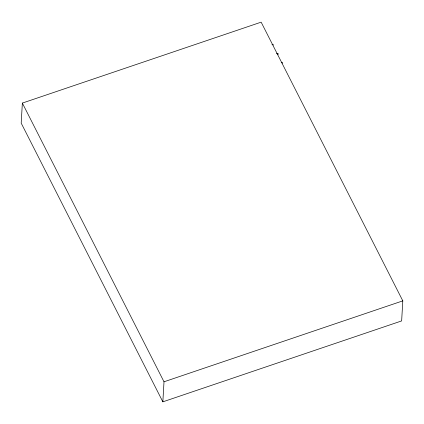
<?xml version="1.0" encoding="UTF-8"?>
<svg xmlns="http://www.w3.org/2000/svg" width="424" height="424" viewBox="0 0 424 424"><rect width="100%" height="100%" fill="white"/><g stroke="black" fill="none" stroke-linecap="round" stroke-linejoin="round"><path stroke-width="0.64" d="M22.355 103.08L21.2 123.135L162.848 401.841L401.645 320.92L402.8 300.865L261.152 22.159L22.355 103.08L164.003 381.791L162.848 401.841M164.003 381.791L402.8 300.865M272.918 44.557A1.553 0.774 -26.9 0 1 273.443 45.114M271.964 44.716A1.553 0.774 -26.9 0 1 272.568 44.562M277.948 53.769A1.553 0.774 -26.9 0 1 277.959 54.007M276.686 53.535A1.553 0.774 -26.9 0 1 276.888 53.482M277.084 53.45A1.553 0.774 -26.9 0 1 277.269 53.44M277.434 53.445A1.553 0.774 -26.9 0 1 277.895 53.673M277.9 53.853A1.553 0.774 -26.9 0 1 278.144 54.341M277.073 53.816A1.553 0.774 -26.9 0 1 277.768 53.806M282.601 62.895A1.553 0.774 -26.9 0 1 282.665 63.229M281.393 62.757A1.553 0.774 -26.9 0 1 281.594 62.704M281.785 62.673A1.553 0.774 -26.9 0 1 282.416 62.747"/></g></svg>
